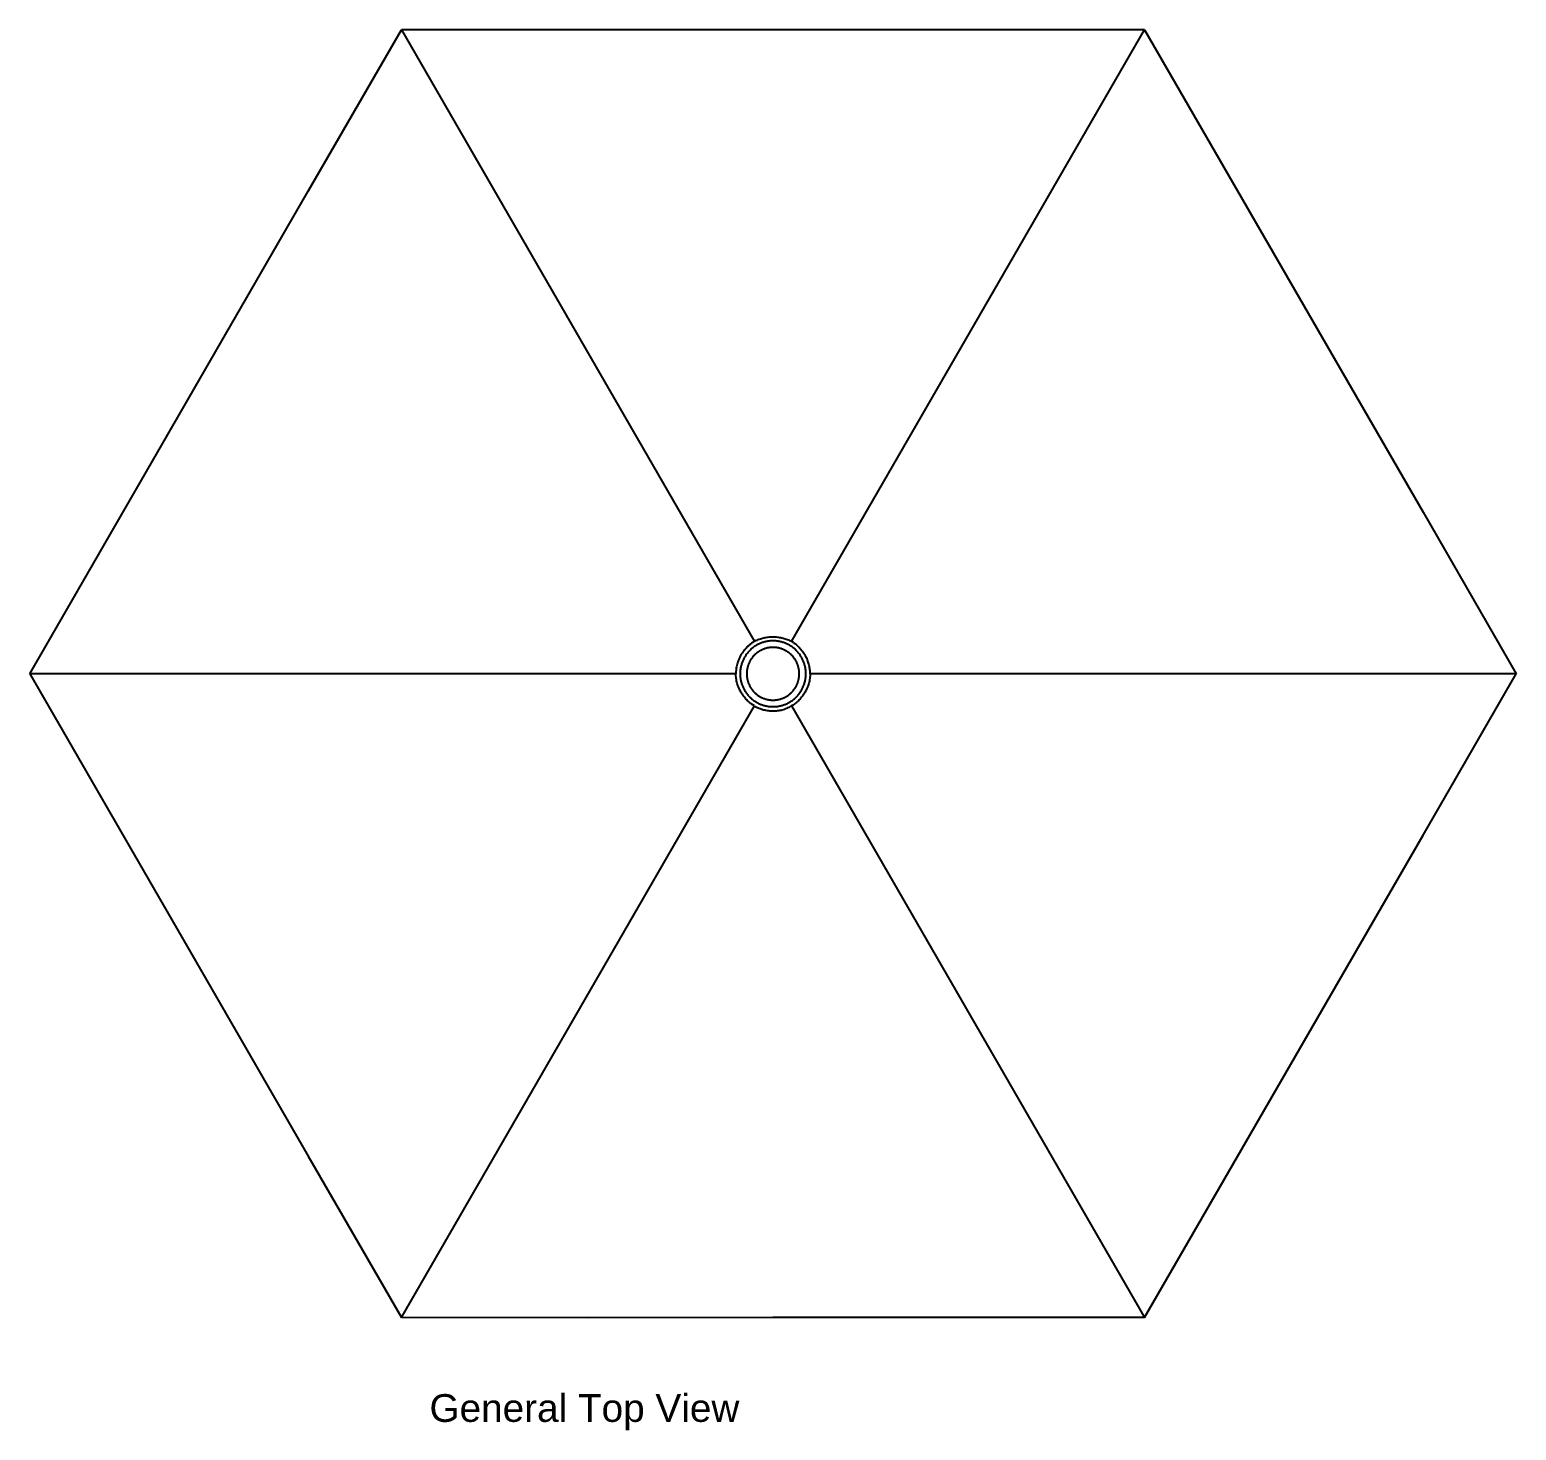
# Model space of a CAD drawing. Header units: millimetres. Extents: x 1.5 to 37.9, y -0.3 to 12.6.
# Drawn here: x 13.911 to 18.428, y -0.342 to 3.914 of the extents above; entities that cross this region are included whole.
import ezdxf

# ---------------------------------------------------------------- set-up
doc = ezdxf.new("R2010")
doc.units = ezdxf.units.MM
doc.layers.add('0.3', color=4, linetype='Continuous', lineweight=20)

msp = doc.modelspace()

# ---------------------------------------------------------------- linework, layer by layer
at = {"lineweight": -3}
for points in [[(18.4268, 1.9569), (18.4268, 1.9596)], [(18.4268, 1.954), (18.4268, 1.9569)]]:
    msp.add_lwpolyline(points, dxfattribs=at)
at = {"layer": '0.3', "lineweight": -3}
for points in [[(13.9106, 1.9568), (14.4753, 2.9349), (14.7564, 3.4228), (15.0401, 3.9131)], [(17.2989, 3.9131), (16.1695, 3.9131), (15.6065, 3.9136), (15.0401, 3.9131)], [(15.0401, 3.9131), (16.1128, 2.0548)], [(16.2262, 2.0548), (17.2989, 3.9131)], [(17.2989, 3.9131), (17.8637, 2.9349), (18.1457, 2.4476), (18.4284, 1.9568)], [(16.1182, 2.0575), (16.1165, 2.0565), (16.1147, 2.0556), (16.113, 2.0546), (16.1113, 2.0536), (16.1096, 2.0526), (16.1079, 2.0515), (16.1063, 2.0504), (16.1046, 2.0493), (16.103, 2.0481), (16.1014, 2.0469), (16.0998, 2.0457), (16.0982, 2.0444), (16.0967, 2.0431), (16.0951, 2.0418), (16.0936, 2.0405), (16.0921, 2.0391), (16.0907, 2.0377), (16.0893, 2.0363), (16.0879, 2.0348), (16.0865, 2.0334), (16.0851, 2.0319), (16.0838, 2.0304), (16.0825, 2.0288), (16.0812, 2.0273), (16.08, 2.0257), (16.0788, 2.0241), (16.0776, 2.0225), (16.0764, 2.0208), (16.0753, 2.0192), (16.0742, 2.0175), (16.0732, 2.0158), (16.0722, 2.0141), (16.0712, 2.0124), (16.0702, 2.0106), (16.0684, 2.0071), (16.0667, 2.0036), (16.0652, 2), (16.0637, 1.9964), (16.0625, 1.9928), (16.0613, 1.9892), (16.0603, 1.9855), (16.0594, 1.9819), (16.0586, 1.9783), (16.058, 1.9747), (16.0575, 1.9711), (16.0571, 1.9675), (16.0568, 1.964), (16.0566, 1.9604), (16.0566, 1.957)], [(16.1182, 2.0576), (16.1214, 2.059), (16.1246, 2.0604), (16.1279, 2.0617), (16.1312, 2.0629), (16.1345, 2.0639), (16.1379, 2.0649), (16.1413, 2.0658), (16.1447, 2.0665), (16.1481, 2.0672), (16.1515, 2.0678), (16.155, 2.0683), (16.1584, 2.0686), (16.1619, 2.0689), (16.1654, 2.0691), (16.1689, 2.0691), (16.1723, 2.0691), (16.1758, 2.069), (16.1793, 2.0687), (16.1828, 2.0684), (16.1862, 2.068), (16.1897, 2.0674), (16.1931, 2.0668), (16.1965, 2.066), (16.1999, 2.0652), (16.2033, 2.0643), (16.2066, 2.0632), (16.2099, 2.0621), (16.2132, 2.0608), (16.2164, 2.0595), (16.2197, 2.0581), (16.2228, 2.0565), (16.226, 2.0549)], [(16.2698, 2.0074), (16.2679, 2.011), (16.2659, 2.0145), (16.2637, 2.0179), (16.2615, 2.0213), (16.2591, 2.0246), (16.2566, 2.0278), (16.2541, 2.0309), (16.2514, 2.034), (16.2486, 2.0369), (16.2457, 2.0398), (16.2427, 2.0425), (16.2395, 2.0452), (16.238, 2.0465), (16.2363, 2.0478), (16.2347, 2.049), (16.2331, 2.0502), (16.2314, 2.0514), (16.2297, 2.0525), (16.2279, 2.0537), (16.2262, 2.0548)], [(16.2824, 1.9568), (16.2824, 1.9599), (16.2823, 1.9631), (16.2821, 1.9662), (16.2817, 1.9694), (16.2813, 1.9726), (16.2808, 1.9758), (16.2802, 1.9791), (16.2795, 1.9823), (16.2787, 1.9856), (16.2778, 1.9888), (16.2768, 1.9921), (16.2757, 1.9953), (16.2745, 1.9985), (16.2731, 2.0018), (16.2717, 2.0049), (16.2701, 2.0081)], [(13.9106, 1.9568), (14.4753, 0.9787), (14.7564, 0.4908), (15.0401, 0.0006)], [(16.0564, 1.9567), (13.9106, 1.9568)], [(16.113, 1.859), (16.1036, 1.8651), (16.1007, 1.8674), (16.0978, 1.8698), (16.0951, 1.8722), (16.0924, 1.8747), (16.0898, 1.8773), (16.0873, 1.88), (16.0849, 1.8828), (16.0826, 1.8856), (16.0803, 1.8885), (16.0782, 1.8914), (16.0761, 1.8945), (16.0741, 1.8975), (16.0722, 1.9007), (16.0705, 1.9039), (16.0688, 1.9071), (16.0672, 1.9104), (16.0657, 1.9138), (16.0643, 1.9171), (16.0631, 1.9206), (16.0619, 1.9241), (16.0608, 1.9276), (16.0599, 1.9311), (16.059, 1.9347), (16.0583, 1.9383), (16.0577, 1.9419), (16.0572, 1.9456), (16.0568, 1.9493), (16.0565, 1.953), (16.0564, 1.9567)], [(16.2827, 1.9567), (16.2825, 1.953), (16.2823, 1.9493), (16.2819, 1.9456), (16.2814, 1.9419), (16.2807, 1.9383), (16.28, 1.9347), (16.2791, 1.9311), (16.2782, 1.9275), (16.2771, 1.924), (16.276, 1.9206), (16.2747, 1.9171), (16.2733, 1.9137), (16.2718, 1.9104), (16.2702, 1.9071), (16.2685, 1.9039), (16.2668, 1.9007), (16.2649, 1.8975), (16.2629, 1.8945), (16.2608, 1.8914), (16.2587, 1.8885), (16.2564, 1.8856), (16.2541, 1.8828), (16.2517, 1.88), (16.2492, 1.8773), (16.2466, 1.8747), (16.2439, 1.8722), (16.2411, 1.8698), (16.2383, 1.8674), (16.2354, 1.8652), (16.2324, 1.863), (16.2293, 1.8609), (16.2262, 1.8589)], [(16.2491, 1.9511), (16.2491, 1.9511), (16.2491, 1.9511), (16.2491, 1.9511), (16.2491, 1.9512), (16.2491, 1.9513), (16.2491, 1.9516)], [(16.2493, 1.9511), (16.2491, 1.9511)], [(18.4284, 1.9568), (16.2827, 1.957)], [(17.2989, 0.0006), (17.8637, 0.9787), (18.1457, 1.466), (18.4284, 1.9568)], [(15.0401, 0.0006), (16.113, 1.859)], [(16.113, 1.859), (16.114, 1.8584), (16.1158, 1.8575), (16.1175, 1.8566), (16.1193, 1.8557), (16.1228, 1.854), (16.1264, 1.8524), (16.13, 1.851), (16.1336, 1.8497), (16.1373, 1.8486), (16.1409, 1.8476), (16.1445, 1.8467), (16.1482, 1.8459), (16.1518, 1.8453), (16.1554, 1.8448), (16.159, 1.8444), (16.1625, 1.8441), (16.166, 1.8439), (16.1695, 1.8439), (16.1729, 1.8439), (16.1764, 1.8441), (16.1799, 1.8444), (16.1835, 1.8447), (16.187, 1.8452), (16.1906, 1.8459), (16.1942, 1.8466), (16.1978, 1.8475), (16.2014, 1.8485), (16.205, 1.8496), (16.2086, 1.8509), (16.2122, 1.8523), (16.2157, 1.8538), (16.2193, 1.8554), (16.2227, 1.8572), (16.2262, 1.8591)], [(16.2262, 1.8589), (17.2989, 0.0006)], [(17.2989, 0.0006), (16.1695, 0.0006), (15.6065, 0), (15.0401, 0.0006)]]:
    msp.add_lwpolyline(points, dxfattribs=at)
for points in [[(16.2695, 1.9568), (16.2695, 1.959), (16.2694, 1.9613), (16.2693, 1.9635), (16.2691, 1.9658), (16.2689, 1.9681), (16.2686, 1.9704), (16.2683, 1.9727), (16.2679, 1.975), (16.2674, 1.9773), (16.2669, 1.9797), (16.2663, 1.982), (16.2657, 1.9843), (16.265, 1.9867), (16.2642, 1.989), (16.2634, 1.9913), (16.2625, 1.9936), (16.2616, 1.9959), (16.2606, 1.9982), (16.2595, 2.0005), (16.2584, 2.0027), (16.2572, 2.005), (16.2559, 2.0072), (16.2546, 2.0094), (16.2532, 2.0115), (16.2518, 2.0137), (16.2503, 2.0158), (16.2488, 2.0178), (16.2472, 2.0198), (16.2455, 2.0218), (16.2438, 2.0238), (16.242, 2.0257), (16.2402, 2.0275), (16.2384, 2.0293), (16.2365, 2.0311), (16.2345, 2.0328), (16.2326, 2.0344), (16.2305, 2.036), (16.2285, 2.0376), (16.2264, 2.0391), (16.2242, 2.0405), (16.2221, 2.0419), (16.2199, 2.0432), (16.2177, 2.0444), (16.2155, 2.0456), (16.2132, 2.0468), (16.2109, 2.0478), (16.2086, 2.0488), (16.2063, 2.0498), (16.204, 2.0507), (16.2017, 2.0515), (16.1994, 2.0522), (16.197, 2.0529), (16.1947, 2.0536), (16.1924, 2.0542), (16.19, 2.0547), (16.1877, 2.0551), (16.1854, 2.0555), (16.1831, 2.0559), (16.1808, 2.0562), (16.1785, 2.0564), (16.1762, 2.0566), (16.174, 2.0567), (16.1717, 2.0568), (16.1695, 2.0568), (16.1673, 2.0568), (16.1651, 2.0567), (16.1628, 2.0566), (16.1605, 2.0564), (16.1583, 2.0562), (16.156, 2.0559), (16.1536, 2.0555), (16.1513, 2.0551), (16.149, 2.0547), (16.1467, 2.0542), (16.1443, 2.0536), (16.142, 2.0529), (16.1397, 2.0522), (16.1374, 2.0515), (16.135, 2.0507), (16.1327, 2.0498), (16.1304, 2.0488), (16.1281, 2.0478), (16.1259, 2.0468), (16.1236, 2.0456), (16.1214, 2.0444), (16.1192, 2.0432), (16.117, 2.0419), (16.1148, 2.0405), (16.1127, 2.0391), (16.1106, 2.0376), (16.1085, 2.036), (16.1065, 2.0344), (16.1045, 2.0328), (16.1026, 2.0311), (16.1007, 2.0293), (16.0988, 2.0275), (16.097, 2.0257), (16.0953, 2.0238), (16.0935, 2.0218), (16.0919, 2.0198), (16.0903, 2.0178), (16.0887, 2.0158), (16.0873, 2.0137), (16.0858, 2.0115), (16.0845, 2.0094), (16.0831, 2.0072), (16.0819, 2.005), (16.0807, 2.0027), (16.0796, 2.0005), (16.0785, 1.9982), (16.0775, 1.9959), (16.0765, 1.9936), (16.0757, 1.9913), (16.0748, 1.989), (16.0741, 1.9867), (16.0734, 1.9843), (16.0728, 1.982), (16.0722, 1.9797), (16.0717, 1.9773), (16.0712, 1.975), (16.0708, 1.9727), (16.0705, 1.9704), (16.0702, 1.9681), (16.0699, 1.9658), (16.0698, 1.9635), (16.0696, 1.9613), (16.0696, 1.959), (16.0695, 1.9568), (16.0696, 1.9546), (16.0696, 1.9523), (16.0698, 1.9501), (16.0699, 1.9478), (16.0702, 1.9455), (16.0705, 1.9432), (16.0708, 1.9409), (16.0712, 1.9386), (16.0717, 1.9363), (16.0722, 1.934), (16.0728, 1.9316), (16.0734, 1.9293), (16.0741, 1.927), (16.0748, 1.9246), (16.0757, 1.9223), (16.0765, 1.92), (16.0775, 1.9177), (16.0785, 1.9154), (16.0796, 1.9131), (16.0807, 1.9109), (16.0819, 1.9086), (16.0831, 1.9064), (16.0845, 1.9042), (16.0858, 1.9021), (16.0873, 1.9), (16.0887, 1.8979), (16.0903, 1.8958), (16.0919, 1.8938), (16.0935, 1.8918), (16.0953, 1.8898), (16.097, 1.8879), (16.0988, 1.8861), (16.1007, 1.8843), (16.1026, 1.8825), (16.1045, 1.8808), (16.1065, 1.8792), (16.1085, 1.8776), (16.1106, 1.876), (16.1127, 1.8745), (16.1148, 1.8731), (16.117, 1.8717), (16.1192, 1.8704), (16.1214, 1.8692), (16.1236, 1.868), (16.1259, 1.8668), (16.1281, 1.8658), (16.1304, 1.8648), (16.1327, 1.8638), (16.135, 1.8629), (16.1374, 1.8621), (16.1397, 1.8614), (16.142, 1.8607), (16.1443, 1.86), (16.1467, 1.8595), (16.149, 1.8589), (16.1513, 1.8585), (16.1536, 1.8581), (16.156, 1.8577), (16.1583, 1.8574), (16.1605, 1.8572), (16.1628, 1.857), (16.1651, 1.8569), (16.1673, 1.8568), (16.1695, 1.8568), (16.1717, 1.8568), (16.174, 1.8569), (16.1762, 1.857), (16.1785, 1.8572), (16.1808, 1.8574), (16.1831, 1.8577), (16.1854, 1.8581), (16.1877, 1.8585), (16.19, 1.8589), (16.1924, 1.8595), (16.1947, 1.86), (16.197, 1.8607), (16.1994, 1.8614), (16.2017, 1.8621), (16.204, 1.8629), (16.2063, 1.8638), (16.2086, 1.8648), (16.2109, 1.8658), (16.2132, 1.8668), (16.2155, 1.868), (16.2177, 1.8692), (16.2199, 1.8704), (16.2221, 1.8717), (16.2242, 1.8731), (16.2264, 1.8745), (16.2285, 1.876), (16.2305, 1.8776), (16.2326, 1.8792), (16.2345, 1.8808), (16.2365, 1.8825), (16.2384, 1.8843), (16.2402, 1.8861), (16.242, 1.8879), (16.2438, 1.8898), (16.2455, 1.8918), (16.2472, 1.8938), (16.2488, 1.8958), (16.2503, 1.8979), (16.2518, 1.9), (16.2532, 1.9021), (16.2546, 1.9042), (16.2559, 1.9064), (16.2572, 1.9086), (16.2584, 1.9109), (16.2595, 1.9131), (16.2606, 1.9154), (16.2616, 1.9177), (16.2625, 1.92), (16.2634, 1.9223), (16.2642, 1.9246), (16.265, 1.927), (16.2657, 1.9293), (16.2663, 1.9316), (16.2669, 1.934), (16.2674, 1.9363), (16.2679, 1.9386), (16.2683, 1.9409), (16.2686, 1.9432), (16.2689, 1.9455), (16.2691, 1.9478), (16.2693, 1.9501), (16.2694, 1.9523), (16.2695, 1.9546)], [(16.2495, 1.9568), (16.2495, 1.9586), (16.2494, 1.9604), (16.2493, 1.9622), (16.2492, 1.964), (16.249, 1.9658), (16.2488, 1.9677), (16.2485, 1.9695), (16.2482, 1.9714), (16.2478, 1.9732), (16.2474, 1.9751), (16.247, 1.977), (16.2464, 1.9788), (16.2459, 1.9807), (16.2453, 1.9825), (16.2446, 1.9844), (16.2439, 1.9863), (16.2432, 1.9881), (16.2424, 1.9899), (16.2415, 1.9917), (16.2406, 1.9935), (16.2396, 1.9953), (16.2386, 1.9971), (16.2376, 1.9989), (16.2365, 2.0006), (16.2353, 2.0023), (16.2342, 2.004), (16.2329, 2.0056), (16.2316, 2.0072), (16.2303, 2.0088), (16.2289, 2.0104), (16.2275, 2.0119), (16.2261, 2.0134), (16.2246, 2.0148), (16.2231, 2.0162), (16.2215, 2.0176), (16.22, 2.0189), (16.2183, 2.0202), (16.2167, 2.0214), (16.215, 2.0226), (16.2133, 2.0238), (16.2116, 2.0249), (16.2098, 2.0259), (16.2081, 2.0269), (16.2063, 2.0279), (16.2045, 2.0288), (16.2026, 2.0296), (16.2008, 2.0304), (16.199, 2.0312), (16.1971, 2.0319), (16.1953, 2.0326), (16.1934, 2.0332), (16.1915, 2.0337), (16.1897, 2.0342), (16.1878, 2.0347), (16.1859, 2.0351), (16.1841, 2.0355), (16.1822, 2.0358), (16.1804, 2.0361), (16.1785, 2.0363), (16.1767, 2.0365), (16.1749, 2.0366), (16.1731, 2.0367), (16.1713, 2.0368), (16.1695, 2.0368), (16.1678, 2.0368), (16.166, 2.0367), (16.1642, 2.0366), (16.1623, 2.0365), (16.1605, 2.0363), (16.1587, 2.0361), (16.1568, 2.0358), (16.155, 2.0355), (16.1531, 2.0351), (16.1512, 2.0347), (16.1494, 2.0342), (16.1475, 2.0337), (16.1457, 2.0332), (16.1438, 2.0326), (16.1419, 2.0319), (16.1401, 2.0312), (16.1382, 2.0304), (16.1364, 2.0296), (16.1346, 2.0288), (16.1328, 2.0279), (16.131, 2.0269), (16.1292, 2.0259), (16.1275, 2.0249), (16.1258, 2.0238), (16.124, 2.0226), (16.1224, 2.0214), (16.1207, 2.0202), (16.1191, 2.0189), (16.1175, 2.0176), (16.116, 2.0162), (16.1144, 2.0148), (16.113, 2.0134), (16.1115, 2.0119), (16.1101, 2.0104), (16.1087, 2.0088), (16.1074, 2.0072), (16.1061, 2.0056), (16.1049, 2.004), (16.1037, 2.0023), (16.1026, 2.0006), (16.1015, 1.9989), (16.1004, 1.9971), (16.0994, 1.9953), (16.0985, 1.9935), (16.0976, 1.9917), (16.0967, 1.9899), (16.0959, 1.9881), (16.0951, 1.9863), (16.0944, 1.9844), (16.0938, 1.9825), (16.0932, 1.9807), (16.0926, 1.9788), (16.0921, 1.977), (16.0916, 1.9751), (16.0912, 1.9732), (16.0909, 1.9714), (16.0905, 1.9695), (16.0903, 1.9677), (16.09, 1.9658), (16.0899, 1.964), (16.0897, 1.9622), (16.0896, 1.9604), (16.0895, 1.9586), (16.0895, 1.9568), (16.0895, 1.955), (16.0896, 1.9532), (16.0897, 1.9514), (16.0899, 1.9496), (16.09, 1.9478), (16.0903, 1.946), (16.0905, 1.9441), (16.0909, 1.9422), (16.0912, 1.9404), (16.0916, 1.9385), (16.0921, 1.9367), (16.0926, 1.9348), (16.0932, 1.9329), (16.0938, 1.9311), (16.0944, 1.9292), (16.0951, 1.9274), (16.0959, 1.9255), (16.0967, 1.9237), (16.0976, 1.9219), (16.0985, 1.9201), (16.0994, 1.9183), (16.1004, 1.9165), (16.1015, 1.9148), (16.1026, 1.913), (16.1037, 1.9113), (16.1049, 1.9097), (16.1061, 1.908), (16.1074, 1.9064), (16.1087, 1.9048), (16.1101, 1.9032), (16.1115, 1.9017), (16.113, 1.9002), (16.1144, 1.8988), (16.116, 1.8974), (16.1175, 1.896), (16.1191, 1.8947), (16.1207, 1.8934), (16.1224, 1.8922), (16.124, 1.891), (16.1258, 1.8898), (16.1275, 1.8887), (16.1292, 1.8877), (16.131, 1.8867), (16.1328, 1.8857), (16.1346, 1.8848), (16.1364, 1.884), (16.1382, 1.8832), (16.1401, 1.8824), (16.1419, 1.8817), (16.1438, 1.8811), (16.1457, 1.8805), (16.1475, 1.8799), (16.1494, 1.8794), (16.1512, 1.8789), (16.1531, 1.8785), (16.155, 1.8781), (16.1568, 1.8778), (16.1587, 1.8775), (16.1605, 1.8773), (16.1623, 1.8771), (16.1642, 1.877), (16.166, 1.8769), (16.1678, 1.8768), (16.1695, 1.8768), (16.1713, 1.8768), (16.1731, 1.8769), (16.1749, 1.877), (16.1767, 1.8771), (16.1785, 1.8773), (16.1804, 1.8775), (16.1822, 1.8778), (16.1841, 1.8781), (16.1859, 1.8785), (16.1878, 1.8789), (16.1897, 1.8794), (16.1915, 1.8799), (16.1934, 1.8805), (16.1953, 1.8811), (16.1971, 1.8817), (16.199, 1.8824), (16.2008, 1.8832), (16.2026, 1.884), (16.2045, 1.8848), (16.2063, 1.8857), (16.2081, 1.8867), (16.2098, 1.8877), (16.2116, 1.8887), (16.2133, 1.8898), (16.215, 1.891), (16.2167, 1.8922), (16.2183, 1.8934), (16.22, 1.8947), (16.2215, 1.896), (16.2231, 1.8974), (16.2246, 1.8988), (16.2261, 1.9002), (16.2275, 1.9017), (16.2289, 1.9032), (16.2303, 1.9048), (16.2316, 1.9064), (16.2329, 1.908), (16.2342, 1.9097), (16.2353, 1.9113), (16.2365, 1.913), (16.2376, 1.9148), (16.2386, 1.9165), (16.2396, 1.9183), (16.2406, 1.9201), (16.2415, 1.9219), (16.2424, 1.9237), (16.2432, 1.9255), (16.2439, 1.9274), (16.2446, 1.9292), (16.2453, 1.9311), (16.2459, 1.9329), (16.2464, 1.9348), (16.247, 1.9367), (16.2474, 1.9385), (16.2478, 1.9404), (16.2482, 1.9422), (16.2485, 1.9441), (16.2488, 1.946), (16.249, 1.9478), (16.2492, 1.9496), (16.2493, 1.9514), (16.2494, 1.9532), (16.2495, 1.955)]]:
    msp.add_lwpolyline(points, close=True, dxfattribs=at)

# ---------------------------------------------------------------- texts
at = {"insert": (15.1255, -0.2322), "char_height": 0.084238, "attachment_point": 1}
msp.add_mtext_dynamic_manual_height_columns('{\\fArial|b0|i0|c0|p34;General Top View}', width=1.322888, gutter_width=0.4212, heights=[0], dxfattribs=at)

doc.saveas('drawing.dxf')
